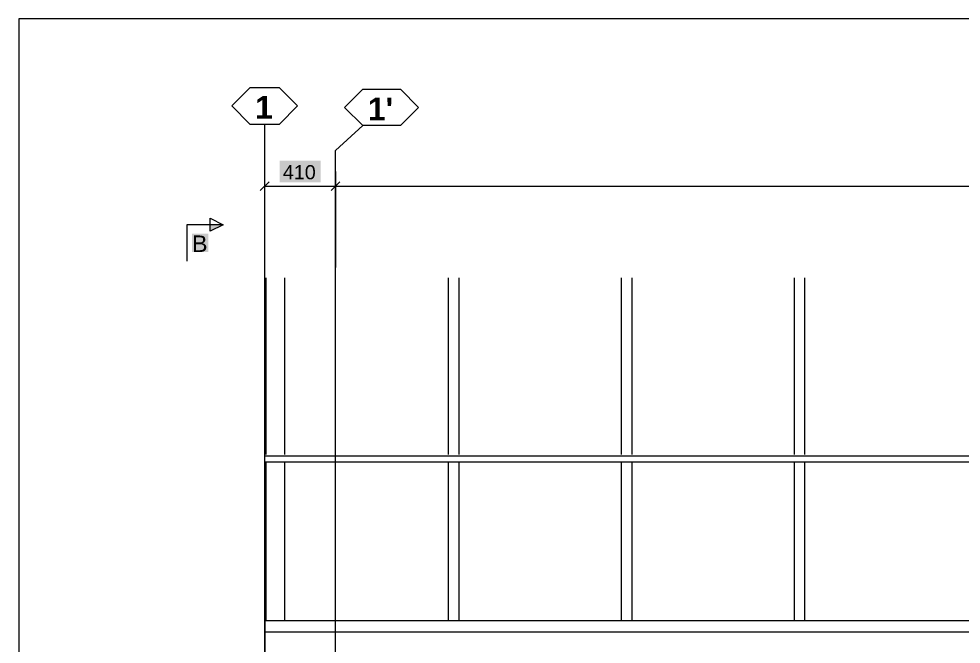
# Model space of a CAD drawing. Header units: inches. Extents: x 0.3 to 15.6, y 0.4 to 11.3.
# Drawn here: x 0.394 to 5.112, y 8.169 to 11.299 of the extents above; entities that cross this region are included whole.
import ezdxf

# ---------------------------------------------------------------- set-up
doc = ezdxf.new("R2010")
doc.units = ezdxf.units.IN
doc.header["$MEASUREMENT"] = 0
for name, color, linetype in [('PDF_Geometry', 7, 'Continuous'), ('PDF_Solid Fills', 7, 'Continuous'), ('PDF_Text', 7, 'Continuous')]:
    doc.layers.add(name, color=color, linetype=linetype)
doc.styles.add('PDF Arial', font='arial.ttf')
doc.styles.add('PDF Arial Bold', font='arialbd.ttf')

msp = doc.modelspace()

# ---------------------------------------------------------------- hatches: boundary and pattern name
at = {"layer": 'PDF_Solid Fills', "true_color": 0xffffff, "transparency": 33554559}
for points in [[(1.9043, 10.4808), (1.9043, 10.5899), (1.9043, 10.5899), (1.6999, 10.5899), (1.6999, 10.5899), (1.6999, 10.4808), (1.6999, 10.4808)], [(1.342, 10.1324), (1.342, 10.2233), (1.342, 10.2233), (1.2612, 10.2233), (1.2612, 10.2233), (1.2612, 10.1324), (1.2612, 10.1324)]]:
    msp.add_hatch(color=7, dxfattribs=at).paths.add_polyline_path(points)
at = {"layer": 'PDF_Solid Fills', "transparency": 33554559}
h = msp.add_hatch(color=256, dxfattribs=at)
h.paths.add_polyline_path([(1.6247, 10.4613), (1.6249, 10.4613)], flags=0)
h.paths.add_polyline_path([(1.6247, 10.4611, 0.415242), (1.6249, 10.4613)], flags=0)
h.paths.add_polyline_path([(1.6244, 10.4613, 0.415242), (1.6247, 10.4611)], flags=0)
h = msp.add_hatch(color=256, dxfattribs=at)
h.paths.add_polyline_path([(1.9795, 10.4613), (1.9798, 10.4613)], flags=0)
h.paths.add_polyline_path([(1.9798, 10.4613, 0.413793), (1.9795, 10.4616)], flags=0)
h = msp.add_hatch(color=256, dxfattribs=at)
h.paths.add_polyline_path([(1.9795, 10.4613), (1.9798, 10.4613)], flags=0)
h.paths.add_polyline_path([(1.9798, 10.4613, 0.413793), (1.9795, 10.4616)], flags=0)
msp.add_hatch(color=256, dxfattribs=at).paths.add_polyline_path([(1.352, 10.2363), (1.352, 10.2687), (1.352, 10.2687), (1.4169, 10.2687), (1.4169, 10.2687)])

# ---------------------------------------------------------------- linework, layer by layer
at = {"layer": 'PDF_Geometry', "lineweight": 5}
for points in [[(0.3937, 0.3937), (15.5576, 0.3937), (15.5576, 11.2992), (0.3937, 11.2992)], [(1.6988, 10.9546), (1.5506, 10.9546), (1.4597, 10.8637), (1.5506, 10.7728), (1.6988, 10.7728), (1.7897, 10.8637)], [(1.9795, 10.5353), (1.9795, 10.0545)], [(1.9575, 10.4393), (2.0016, 10.4834)], [(1.352, 10.2363), (1.352, 10.3012), (1.4169, 10.2687)]]:
    msp.add_lwpolyline(points, close=True, dxfattribs=at)
for points in [[(1.9795, 4.6221), (1.9795, 10.6403), (2.1154, 10.7651), (2.0245, 10.856), (2.1154, 10.9469), (2.3048, 10.9469), (2.3956, 10.856), (2.3048, 10.7651), (2.1154, 10.7651)], [(1.6247, 4.6221), (1.6247, 10.7728)], [(1.6247, 10.0545), (1.6247, 10.5353)], [(1.6467, 10.4834), (1.6026, 10.4393)], [(1.6247, 10.4613), (1.9795, 10.4613), (8.8794, 10.4613)], [(1.4169, 10.2687), (1.2352, 10.2687), (1.2352, 10.087)], [(1.6316, 9.1188), (1.6316, 10.003)], [(1.7251, 9.1188), (1.7251, 10.003)], [(2.5458, 9.1189), (2.5458, 10.003)], [(2.5989, 9.1189), (2.5989, 10.003)], [(3.4113, 9.1189), (3.4113, 10.003)], [(3.4644, 9.1189), (3.4644, 10.003)], [(4.2769, 9.1189), (4.2769, 10.003)], [(4.3299, 9.1189), (4.3299, 10.003)], [(9.5009, 9.1189), (9.5009, 9.0797), (1.6247, 9.0797), (1.6247, 9.1962), (1.6316, 9.1962)], [(1.6247, 9.1212), (1.6316, 9.1212)], [(1.6247, 9.1116), (9.5009, 9.1116)], [(9.5009, 9.0809), (1.6247, 9.0809)], [(1.6316, 8.2855), (1.6316, 9.0797)], [(1.7251, 8.2855), (1.7251, 9.0797)], [(2.5458, 8.2855), (2.5458, 9.0797)], [(2.5989, 8.2855), (2.5989, 9.0797)], [(3.4113, 8.2855), (3.4113, 9.0797)], [(3.4644, 8.2855), (3.4644, 9.0797)], [(4.2769, 8.2855), (4.2769, 9.0797)], [(4.3299, 8.2855), (4.3299, 9.0797)], [(1.6316, 8.4067), (1.6247, 8.4067), (1.6247, 8.1081), (9.5009, 8.1081), (9.5009, 8.2855), (1.6247, 8.2855)], [(1.6247, 8.2306), (9.5009, 8.2306)]]:
    msp.add_lwpolyline(points, dxfattribs=at)
for points in [[(1.6244, 10.4613), (1.6244, 10.4615), (1.6245, 10.4616), (1.6247, 10.4616)], [(1.6247, 10.4616), (1.6248, 10.4616), (1.6249, 10.4615), (1.6249, 10.4613)], [(1.9793, 10.4613), (1.9793, 10.4615), (1.9794, 10.4616), (1.9795, 10.4616)], [(1.9793, 10.4613), (1.9793, 10.4615), (1.9794, 10.4616), (1.9795, 10.4616)], [(1.9795, 10.4611), (1.9794, 10.4611), (1.9793, 10.4612), (1.9793, 10.4613)], [(1.9795, 10.4611), (1.9794, 10.4611), (1.9793, 10.4612), (1.9793, 10.4613)], [(1.9798, 10.4613), (1.9798, 10.4612), (1.9797, 10.4611), (1.9795, 10.4611)], [(1.9798, 10.4613), (1.9798, 10.4612), (1.9797, 10.4611), (1.9795, 10.4611)]]:
    msp.add_open_spline(points, degree=3, dxfattribs=at)

# ---------------------------------------------------------------- texts
at = {"layer": 'PDF_Text', "attachment_point": 7}
for s, insert, char_height, style in [('1', (1.5765, 10.7988), 0.1141, 'PDF Arial Bold'), ("1'", (2.1414, 10.7911), 0.1141, 'PDF Arial Bold'), ('410', (1.7154, 10.4952), 0.07083, 'PDF Arial'), ('B', (1.2612, 10.1324), 0.0826, 'PDF Arial')]:
    msp.add_mtext(s, dxfattribs=dict(at, insert=insert, char_height=char_height, style=style))

doc.saveas('drawing.dxf')
